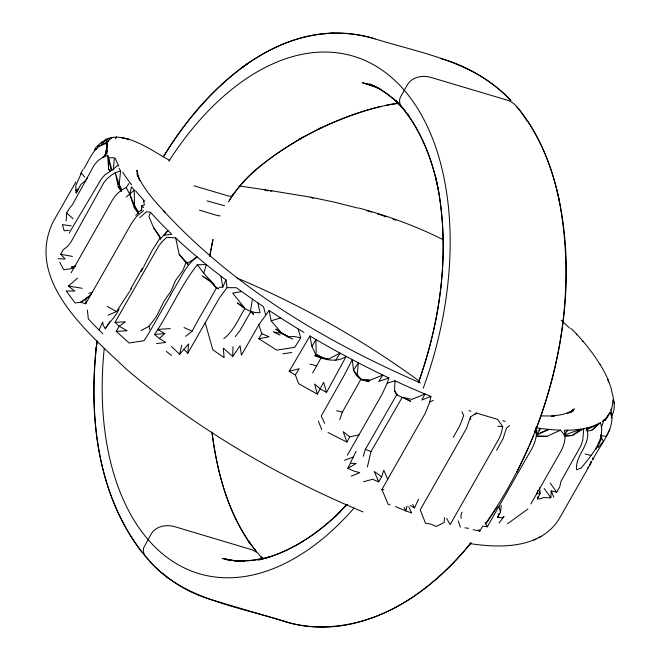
<?xml version="1.0" encoding="UTF-8"?>
<svg xmlns="http://www.w3.org/2000/svg" width="660" height="660" viewBox="0 0 660 660"><rect width="100%" height="100%" fill="white"/><g stroke="black" fill="none" stroke-linecap="round" stroke-linejoin="round"><path stroke-width="0.99" d="M500.519 510.65L500.486 512.226L497.59 517.308L501.938 517.836L504.05 516.483L499.076 522.943M205.186 322.74L212.834 349.816L224.095 357.637L223.319 348.191L232.724 356.45L233.005 346.607M390.002 504.867L388.171 504.38L381.925 489.456L425.32 413.193L429.817 401.923L430.881 396.421L424.974 393.995L411.84 399.407L402.996 397.345L410.718 401.296L396.676 394.812L394.606 390.943L394.969 380.803L387.197 383.188L382.107 394.201L347.374 455.21M600.064 364.435A283.049 81.337 29.7 0 1 607.934 379.385L610.021 384.953A282.422 81.155 29.7 0 1 612.092 392.766C614.023 400.447 616.011 408.87 611.564 416.147M598.01 444.972L597.869 447.793L603.314 441.457L601.045 436.466M614.402 403.136L612.818 399.927C612.835 403.466 612.298 407.014 611.028 410.33C615.994 429.239 600.039 444.295 592.705 459.962L592.672 457.933M537.776 496.897L537.421 498.869L540.969 498.745L543.147 497.607L550.828 497.797L551.232 490.933L556.743 492.212L559.639 487.13L561.124 481.058L581.056 445.533L582.772 440.137L583.737 428.678L589.207 427.408A283.189 81.378 29.7 0 0 598.496 423.761L600.468 422.623C605.888 439.964 591.195 455.243 581.344 467.907L576.559 469.788C574.86 454.897 592.482 443.578 586.542 428.092M444.477 517.638L444.163 522.39L436.384 526.474L430.485 523.99L425.469 523.223L420.238 509.8L466.496 428.447L470.431 416.971L476.38 413.044L497.607 419.372L502.738 426.608L501.468 432.465L499.257 438.215L450.12 524.65L446.647 518.38M66.165 220.894L66.701 213.048L69.151 208.717L72.385 204.757L94.454 164.62L98.051 160.644L102.506 157.493L107.176 153.037L106.821 150.851L103.909 157.03M183.62 349.198L187.803 353.215L188.521 344.017L179.619 354.329L171.41 346.409M77.5 278.108L68.45 286.069L74.819 291.109L66.19 290.928L75.116 302.957L80.718 302.247L85.709 303.765L86.138 298.37L91.27 294.401M113.347 169.636L114.329 157.748L108.471 157.765L107.729 155.347L102.506 157.493M97.028 341.319L96.046 349.272C88.613 420.395 98.406 498.118 144.647 555.34L148.698 559.606M501.229 505.255L500.486 512.226L498.894 506.501M118.981 168.193L120.615 171.064L119.13 184.519L121.424 190.748M96.987 341.459C88.638 413.449 96.228 492.855 141.785 552.057M141.232 210.598L141.785 205.763L144.441 204.856L143.418 200.879M564.358 436.07L572.393 435.476L583.737 428.678L580.808 429.173A283.272 81.403 29.7 0 1 567.79 430.213L564.226 430.237C566.437 438.124 563.937 446.383 559.812 453.189L530.846 503.968M96.046 349.272L97.111 340.725M107.299 143.385L105.567 154.943L107.299 143.385C94.149 144.977 89.768 159.291 83.787 168.886M565.174 436.252L560.538 430.163A283.049 81.337 29.7 0 1 540.375 428.398L536.011 427.762C537.562 435.757 534.831 443.817 530.755 450.632L487.303 526.812L482.707 526.061L479.812 531.143L473.22 529.675M241.651 291.53L232.691 293.081L244.513 307.898L237.41 302.948L244.835 308.534L250.808 311.644L253.663 314.383L250.453 311.058L252.45 299.161L236.362 287.702L227.073 287.661L219.763 297.346L187.803 353.215M137.156 174.842L137.594 172.276L137.453 175.535L136.958 170.214L138.138 176.03L139.804 180.46L137.668 175.609C144.292 189.601 154.688 201.382 165.264 212.52L163.73 210.969C234.052 287.554 325.71 341.756 420.346 382.948M209.756 255.535L212.899 239.72M367.397 466.958L370.978 451.613L402.245 397.27M209.69 256.591L212.99 239.448M179.619 354.329L181.772 345.197M407.055 506.096L405.85 510.931L411.625 512.944L408.763 506.797M596.129 449.155L596.648 447.166M214.541 285.219L203.734 273.215L206.349 264.611L197.076 256.93L189.676 261.962L187.737 262.573L187.77 264.545L187.671 263.719L179.165 254.306L175.684 237.946L166.757 237.262L162.41 241.387L158.614 246.246L115.021 322.385L119.212 326.263L127.116 330.775L116.193 331.32L119.212 326.263L125.441 321.808L115.021 322.385M363.214 456.324L365.376 449.32L396.676 394.812M461.992 512.127L460.903 515.608L461.208 518.38M387.197 383.188L388.897 377.965L382.808 375.061A283.33 81.419 29.7 0 1 358.38 362.868L340.073 353.141A283.231 81.386 29.7 0 1 315.892 339.512L309.911 335.998L289.195 371.365L295.358 374.979L298.65 383.633A291.637 83.803 29.7 0 0 317.369 394.094L323.664 382.264L326.535 392.403L346.17 356.433C336.031 363.049 324.943 359.667 314.754 355.658L328.127 359.221L340.073 353.141L335.75 360.286M363.569 481.734L372.611 479.284L378.741 481.874L381.637 476.8L383.782 470.242L387.717 479.3M587.746 468.229L588.192 466.909M601.73 426.484L603.982 420.073A282.835 81.271 29.7 0 0 608.165 415.585L610.219 412.162L611.861 417.904M339.685 419.71L342.4 412.063L360.855 379.343L369.047 381.686L361.152 379.244L357.134 375.086L353.463 370.202L352.267 359.675L344.371 374.995L321.238 416.056L324.695 423.398M418.399 382.75C441.053 319.159 450.516 249.381 436.904 182.746L437.605 185.938L435.748 177.573L436.466 180.856C429.511 151.478 417.095 122.562 395.909 100.576L402.872 108.091M497.59 517.308L498.91 513.645M591.31 461.29L589.809 465.044L591.236 461.315M418.539 499.174L414.521 507.87L410.157 505.552M536.258 428.67C563.607 355.674 575.207 274.808 558.665 197.95M139.813 217.668L146.413 211.695L150.554 212.322L148.912 216.678L153.582 227.617L160.941 239.283M537.966 490.322L536.646 493.812L540.045 493.581L539.731 487.864M418.448 382.412C440.616 320.488 449.757 252.813 438.026 187.704L438.52 190.294M533.75 435.105L529.237 446.003M351.17 476.231L359.783 472.634L354.065 471.149L347.837 468.295L356.037 451.374M160.479 237.352L151.973 250.775L143.987 266.195M528.47 447.81L516.879 472.453M218.971 287.405L222.766 287.092L226.017 280.013L220.968 276.161A282.414 81.155 29.7 0 1 206.349 264.611L197.323 264.726C180.419 286.176 169.81 311.899 154.539 334.504L159.365 338.464L165.792 342.474L156.469 343.546M102.82 333.811L99 330.016L102.679 322.047L103.183 325.207L105.278 328.713L110.228 321.197M185.658 336.311L192.109 331.254C199.724 316.404 208.824 302.379 216.521 287.578L210.424 281.713L201.902 275.822L210.565 280.508L215.143 286.729L218.41 288.923L216.521 287.578M610.83 410.19L611.688 408.408M537.421 498.869L540.045 493.581L539.534 491.799M186.153 262.201L182.713 270.691L175.444 280.624L171.088 291.002L164.158 300.976L156.519 316.379L149.044 326.271L141.025 330.561M141.298 271.326L143.542 267.052M609.889 429.388L606.21 436.376L600.666 435.633M312.65 372.966L321.494 357.085L315.604 354.164L311.974 346.533L309.911 335.998M328.028 432.506L346.896 442.068L349.767 436.854L358.957 434.899M170.594 295.053L173.415 289.971A440.03 227.849 -49.8 0 0 182.243 274.766C185.881 267.894 190.765 261.55 197.076 256.93M311.974 346.533L315.892 339.512L316.173 353.158M142.329 268.265L130.828 288.601M244.835 308.534C238.409 318.978 233.772 330.899 223.814 338.679M250.808 311.644L239.58 331.196L235.224 336.616M84.653 177.136L81.361 173.143L75.76 185.773L76.073 193L81.04 184.247L85.412 180.774L87.483 178.018M69.267 232.906L101.236 179.083L104.668 175.09L113.47 169.15L117.538 165.421M58.146 258.72L65.175 259L60.679 254.248L63.212 249.769L67.84 246.163L71.032 241.939L103.843 182.655L107.085 178.728L110.962 175.494L115.269 172.623L120.615 171.064M71.099 272.861L110.715 203.057C114.13 196.482 119.229 190.525 126.208 187.654L128.972 183.496M75.826 182.044L53.526 221.092C23.785 280.286 89.298 333.828 127.248 369.971C197.62 429.371 278.066 476.528 362.983 511.896M80.512 173.844L82.879 169.686M85.709 303.765L131.678 223.171L136.174 216.851L143.55 210.548M298.048 328.861L300.721 337.755L294.756 347.317L276.721 350.13L258.852 338.762L261.748 333.688L258.86 324.745L269.14 310.48L280.549 317.914A282.802 81.262 29.7 0 0 298.048 328.861L303.955 332.45M591.723 461.769L559.861 517.63C541.786 548.815 501.097 548.279 469.92 543.609M119.097 308.88C115.979 316.635 109.403 321.709 105.278 328.713M107.885 141.892L109.511 139.532L111.862 137.915L106.549 139.375L101.962 144.103M258.86 324.745L241.411 355.237L240.091 345.766L232.724 356.45M453.288 437.357L459.789 425.675L461.967 420.478L463.65 415.338L461.909 411.815M496.617 450.277L503.093 438.578L506.459 428.101L509.578 425.651M295.358 374.979L299.12 368.709L289.195 371.365M228.426 201.919C235.876 189.717 245.173 178.712 256.096 169.463L254.71 170.684C291.233 139.978 335.09 117.967 381.332 106.301M130.012 290.746L131.563 288.238M603.158 420.808L605.146 420.412L610.219 412.162M605.146 420.412L608.165 415.585M163.383 156.709C206.143 86.872 283.288 12.738 372.463 38.098C420.222 53.245 475.431 61.157 510.7 100.683M129.5 291.588L116.49 311.528L108.157 315.191M163.663 156.502C206.217 85.462 285.037 11.971 374.971 38.874M497.12 507.078L486.296 523.141M115.467 138.649L116.564 137.041C136.496 138.468 152.815 151.222 169.752 160.454M229.416 200.293C246.741 172.829 274.428 154.11 301.876 137.849M570.9 412.277L572.583 409.909L570.256 412.624M485.339 523.966C549.533 432.3 579.769 314.572 559.812 203.758C553.138 169.768 540.73 136.125 518.702 108.982M538.667 430.683L540.375 428.398L537.562 434.511L536.011 427.762M74.869 266.747L73.722 268.224L63.772 269.808L59.829 262.358M164.48 234.919L167.904 230.488A283.074 81.345 29.7 0 1 150.554 212.322M564.721 434.082L567.79 430.213L566.107 431.359M470.984 542.578C428.752 597.325 355.393 643.995 283.915 621.283L209.237 599.024C186.285 592.135 165.701 578.531 149.424 561.049M471.017 543.056C453.007 564.531 432.597 584.281 409.027 599.577C374.236 622.075 330.685 633.336 289.855 622.966C239.885 606.548 179.297 600.179 144.647 555.34L143.344 551.545L143.649 547.825L151.503 533.494C156.23 526.028 166.551 524.312 174.554 526.63L252.458 549.912L257.779 552.981L261.236 557.552M163.738 235.282L167.904 230.488L171.732 234.201L163.738 235.282L160.182 238.994M475.126 414.463L476.38 413.044M346.929 504.529L338.209 513.612L340.552 511.318C319.564 532.034 294.599 549.731 266.021 558.038L269.445 557.015M76.073 193L77.327 191.648M101.368 143.228C104.998 138.674 111.037 137.412 116.564 137.041M347.152 504.314L334.29 517.588L336.872 514.915C314.63 535.747 288.205 553.163 258.159 559.985L263.018 558.838M135.803 215.341L137.692 213.502M587.153 431.302L592.078 430.039L598.496 423.761L586.179 430.081M101.962 141.702L96.022 147.295L94.339 149.977L97.053 148.78M570.974 411.964L574.58 408.672M159.365 338.464L164.794 333.523L157.435 329.431L170.247 328.589M592.078 430.039L600.468 422.623M586.319 429.924L589.207 427.408L586.459 428.662M138.509 213.015L134.219 207.52L129.682 194.089L131.505 186.821L134.227 190.228L126.25 196.936M573.21 409.926L570.091 412.186M602.299 421.393L603.982 420.073M139.516 211.612L141.669 209.938L141.785 205.763L143.575 207.661M527.951 509.05L507.507 523.776M247.467 63.698L240.941 68.417L249.711 62.09M103.777 143.979L108.636 140.588M88.506 296.967L80.718 302.247L88.498 296.917M347.837 468.295L356.12 463.567L350.732 463.213M582.367 341.657L583.085 341.269A283.058 81.337 29.7 0 1 595.881 358.075L600.031 364.452M78.424 189.032L75.768 190.476L78.631 189.321M302.742 137.321L299.425 139.045L322.039 127.231L318.285 129.137C343.835 117.2 370.656 106.854 398.805 103.372M567.328 413.696L573.499 410.594L562.757 414.488L551.991 416.097M533.857 540.053L535.986 538.997M538.989 537.471L541.142 536.398M537.322 434.783L548.773 429.388L540.177 432.869M429.817 401.923L433.282 400.348M536.638 436.293L546.884 436.342L560.538 430.163M360.855 379.343L356.598 375.631L353.463 370.202L358.38 362.868L357.134 375.086L361.573 379.78L369.93 380.284L382.808 375.061L378.766 381.513L388.897 377.965M430.881 396.421L421.872 400.026L424.974 393.995A283.058 81.337 29.7 0 1 394.969 380.803M344.479 460.292L353.298 457.001M564.646 435.055L580.808 429.173L572.393 435.476L564.688 435.93M270.46 191.367L271.978 190.822L310.712 197.183L334.339 202.133L358.009 208.123M97.87 146.173L102.968 144.54M88.836 293.42L92.664 292.215M269.14 310.48L271.12 320.834L280.549 317.914M75.892 265.856L71.346 267.185L75.438 266.005M269.321 557.023L254.636 560.117L239.258 561.148L244.142 561.206L232.955 560.439L222.073 558.36L227.914 559.952M386.298 105.188L397.312 103.191M258.852 338.762L269.09 336.781L261.748 333.688M282.769 353.859L291.761 352.473M263.983 558.607L248.482 560.802L233.351 560.654L238.689 561.363M69.069 230.142L64.177 230.802L62.411 224.598L71.272 225.91M154.539 334.504L164.794 333.523M333.811 33.124L323.713 33.734M551.653 416.147L554.301 416.014L541.018 415.924M280.022 335.156L273.232 331.832L282.224 333.514L287.702 336.237L282.01 333.49L275.764 329.035L287.529 336.715L294.335 336.542L300.721 337.755M220.209 215.878L217.387 215.531L199.493 210.169M536.976 436.095L546.884 436.342M224.639 205.755L207.034 200.879M497.747 426.203L502.738 426.608M381.925 489.456L383.881 489.621M363.107 379.475L361.152 379.244L361.573 379.78M366.028 379.822L369.93 380.284M464.978 527.851L468.55 528.322M271.978 190.822L239.324 185.963M68.45 286.069L82.302 288.304M238.607 561.322L225.011 559.004L230.893 560.761M60.679 254.248L72.435 256.426M120.508 137.437L128.477 139.153L126.349 138.633M336.666 410.734L342.4 412.063M585.082 453.956L591.352 455.499M309.952 364.122L316.577 365.788M502.722 420.733L505.238 421.369M358.875 208.032C387.981 215.886 416.468 226.248 443.404 239.811M122.719 137.915L125.095 138.592M328.127 359.221L321.461 357.274L315.604 354.164M194.032 185.815L227.7 195.773C229.416 196.399 233.277 196.952 233.013 194.106M373.519 85.784L370.285 84.818L374.179 86.089L366.061 83.457L377.578 87.879M376.959 87.054L362.332 82.69L375.433 86.757L369.567 83.944L382.214 90.436L394.061 99.256L404.959 110.344C400.397 107.522 397.848 101.17 400.851 96.343L407.756 84.232C412.492 76.766 422.804 75.05 430.807 77.368L507.268 100.163C517.72 103.257 521.879 114.922 528.495 122.438C543.848 146.355 553.806 173.357 559.366 201.143M366.844 210.664L371.728 212.14M441.07 58.583C467.511 65.926 491.576 80.759 510.823 100.229M377.57 213.98L380.49 214.921M381.455 215.226L386.29 216.868M469.045 410.619L470.893 411.246M250.453 311.058L254.727 312.51L259.999 312.749L257.945 302.948L252.45 299.161M393.022 219.227L395.901 220.258M264.421 189.742L267.943 191.004M365.376 449.32L370.978 451.613M236.503 277.802C301.298 305.052 362.942 339.908 419.669 381.414M395.414 506.583L405.85 510.931L404.101 507.482M287.529 336.715L292.809 339.009M310.712 197.183L313.376 198.412M184.033 327.541L192.109 331.254M378.328 88.258L381.307 89.768L377.215 87.491L388.121 94.471L398.326 103.282L395.2 100.221L399.869 105.204M107.39 306.488L116.49 311.528M326.535 392.403L320.306 388.88L314.605 384.046L317.369 394.094M257.945 302.948L263.513 306.727L265.634 314.68M381.637 476.8L374.195 471.405L378.741 481.874M166.411 351.475L171.526 355.443M162.748 573.622L170.016 579.34M187.671 263.719L184.701 261.352L179.165 254.306M349.767 436.854L343.208 431.64L346.896 442.068M66.701 213.048L73.054 218.65M116.193 331.32L129.079 343.002L144.012 340.717L147.304 335.676A441.548 228.583 -49.8 0 0 158.969 315.364L161.865 310.291A440.385 228.047 -49.8 0 0 170.626 295.061M576.65 334.042L583.085 341.269M570.809 328.292L576.064 333.531L576.675 334.843M260.617 556.314L262.754 558.476M261.698 557.172L263.092 558.632M282.01 333.49L271.12 320.834M404.778 110.979L408.952 115.871L406.123 112.522C422.978 135.358 432.894 162.55 438.463 190.204M256.608 551.537L248.812 541.794L251.188 545.102C227.65 512.226 217.124 472.007 212 432.407M134.219 207.52L138.583 213.081M255.37 550.267C228.855 516.574 217.231 473.822 211.926 431.92M197.323 264.726L203.734 273.215M534.311 430.757L536.53 433.736M394.606 390.943L397.386 394.779M550.11 482.971L556.743 492.212M544.195 488.491L550.828 497.797M153.582 227.617L159.91 236.536M121.3 188.95L119.13 184.519L115.269 172.623L118.239 186.648L121.209 190.847M118.239 186.648L121.456 191.392M138.806 212.652L134.5 205.631L129.682 194.089L126.208 187.654M478.822 529.444L479.812 531.143M110.047 171.517L108.537 168.902L107.729 155.347M109.948 171.418L108.537 168.902L108.471 157.765L111.961 170.239M485.116 522.67L487.303 526.812M412.706 504.388L414.521 507.87M516.871 107.052L517.49 108.289M138.303 213.238L134.5 205.631L134.227 190.228M551.232 490.933L553.847 497.285M318.343 421.138L321.733 429.503M458.197 520.889L460.399 527.191M598.422 442.216L599.024 444.073L601.392 438.727L601.07 434.313M557.37 192.167L558.088 195.459M106.549 139.375L107.192 142.362M108.471 157.765L111.218 170.635M149.044 326.271L149.696 329.398M607.893 379.409L608.446 382.074M220.968 276.161L222.766 287.092M106.895 145.051L107.225 147.064M226.017 280.013L227.073 287.661M470.431 416.971L470.753 419.455M87.409 310.002L88.291 318.813A291.085 83.647 29.7 0 0 99 330.016M561.148 320.273A295.309 84.224 25.8 0 1 569.547 328.036M107.44 151.247A286.696 57.049 34.6 0 1 107.225 145.274M118.841 166.155A285.384 57.453 33.5 0 1 115.335 158.334M131.546 184.726A290.251 60.662 32.2 0 1 122.743 172.153M144.886 201.448A295.309 65.769 30.7 0 1 135.581 190.798M196.952 256.864A283.058 81.337 29.7 0 1 175.56 237.88M168.836 161.221A269.989 162.748 -73.4 0 1 392.873 78.622A269.989 162.748 -73.4 0 1 423.2 388.27M354.09 508.018A269.989 162.748 -73.4 0 1 173.679 562.006A269.989 162.748 -73.4 0 1 104.222 348.505"/></g></svg>
